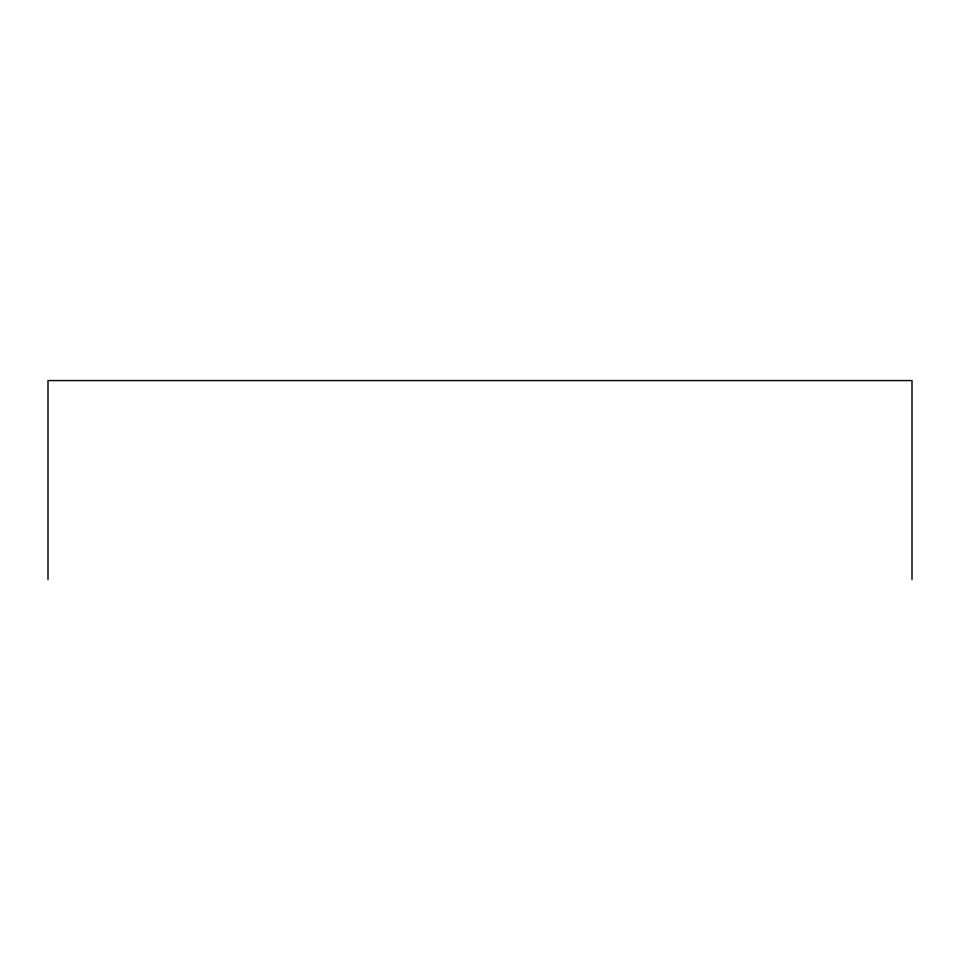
<?xml version="1.0" encoding="UTF-8"?>
<svg xmlns="http://www.w3.org/2000/svg" width="960" height="960" viewBox="0 0 960 960"><rect width="100%" height="100%" fill="white"/><g stroke="black" fill="none" stroke-linecap="round" stroke-linejoin="round"><path stroke-width="1.44" d="M912 579.444L912 380.556L48 380.556L48 579.444"/></g></svg>
